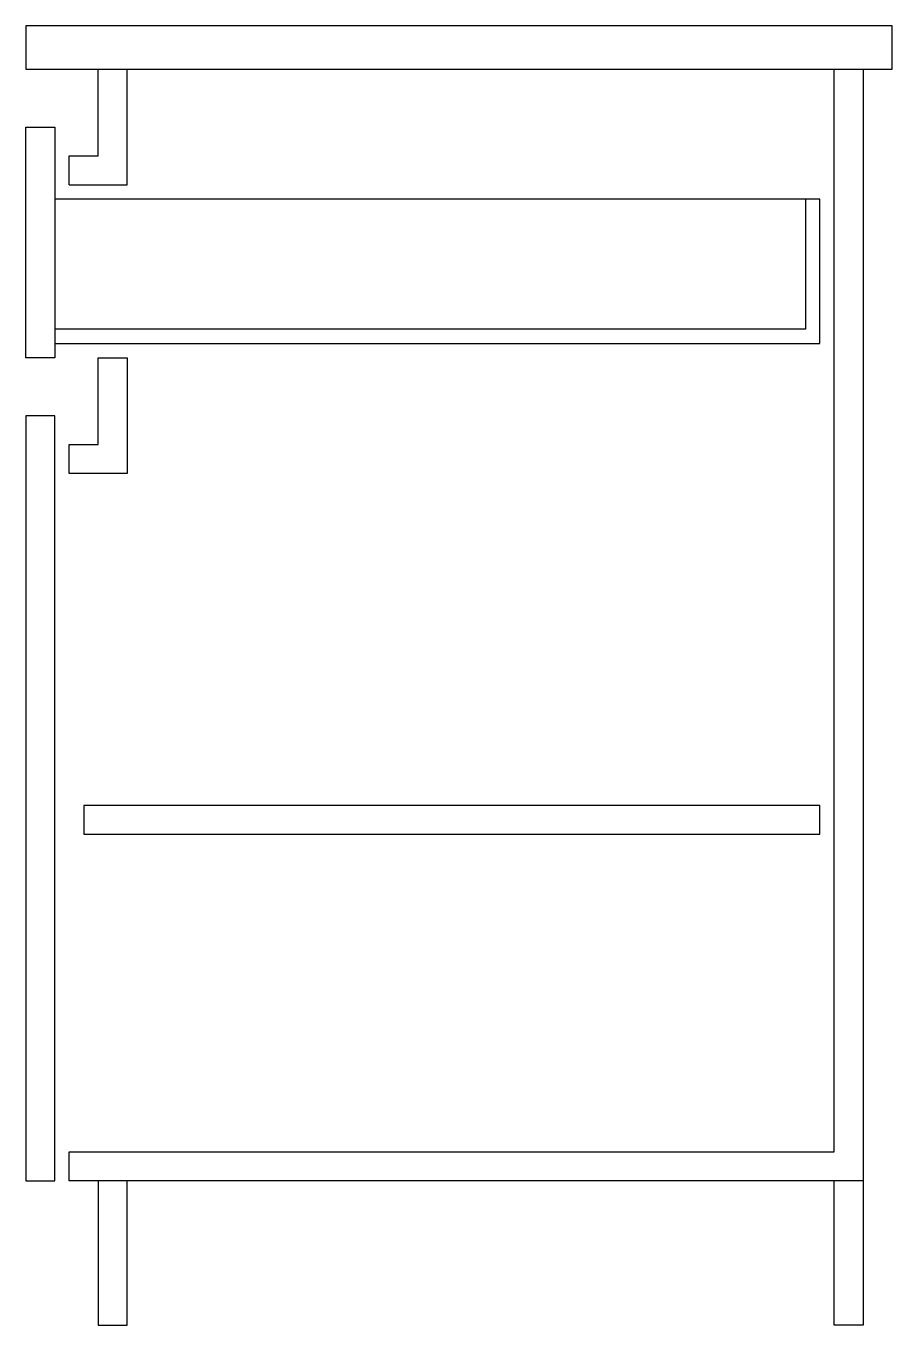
# Model space of a CAD drawing. Extents: x -60 to 0, y 0 to 90.
import ezdxf

# ---------------------------------------------------------------- set-up
doc = ezdxf.new("R2010")
doc.units = 0
doc.header["$LTSCALE"] = 25
doc.header["$MEASUREMENT"] = 0
doc.layers.get('0').update_dxf_attribs({"linetype": 'CONTINUOUS'})

msp = doc.modelspace()

# ---------------------------------------------------------------- linework, layer by layer
at = {"color": 0, "linetype": 'ByBlock'}
for p, q in [((-60, 90), (-60, 87)), ((0, 90), (-60, 90)), ((0, 87), (0, 90)), ((-60, 87), (0, 87)), ((-55, 81), (-55, 87)), ((-53, 79), (-53, 87)), ((-4, 12), (-4, 87)), ((-2, 87), (-2, 10)), ((-60, 67), (-60, 83)), ((-60, 83), (-58, 83)), ((-58, 83), (-58, 67)), ((-57, 81), (-55, 81)), ((-57, 79), (-57, 81)), ((-57, 79), (-53, 79)), ((-6, 78), (-58, 78)), ((-6, 78), (-6, 69)), ((-5, 78), (-6, 78)), ((-5, 68), (-5, 78)), ((-6, 69), (-58, 69)), ((-58, 68), (-5, 68)), ((-58, 67), (-60, 67)), ((-55, 67), (-53, 67)), ((-55, 61), (-55, 67)), ((-53, 67), (-53, 59)), ((-58, 63), (-60, 63)), ((-60, 63), (-60, 10)), ((-58, 10), (-58, 63)), ((-57, 59), (-57, 61)), ((-57, 61), (-55, 61)), ((-53, 59), (-57, 59)), ((-56, 36), (-56, 34)), ((-5, 36), (-56, 36)), ((-5, 34), (-5, 36)), ((-56, 34), (-5, 34)), ((-57, 12), (-4, 12)), ((-57, 10), (-57, 12)), ((-60, 10), (-58, 10)), ((-2, 10), (-57, 10)), ((-55, 10), (-55, 0)), ((-53, 0), (-53, 10)), ((-4, 0), (-4, 10)), ((-2, 10), (-2, 0)), ((-55, 0), (-53, 0)), ((-2, 0), (-4, 0))]:
    msp.add_line(p, q, dxfattribs=at)

doc.saveas('drawing.dxf')
